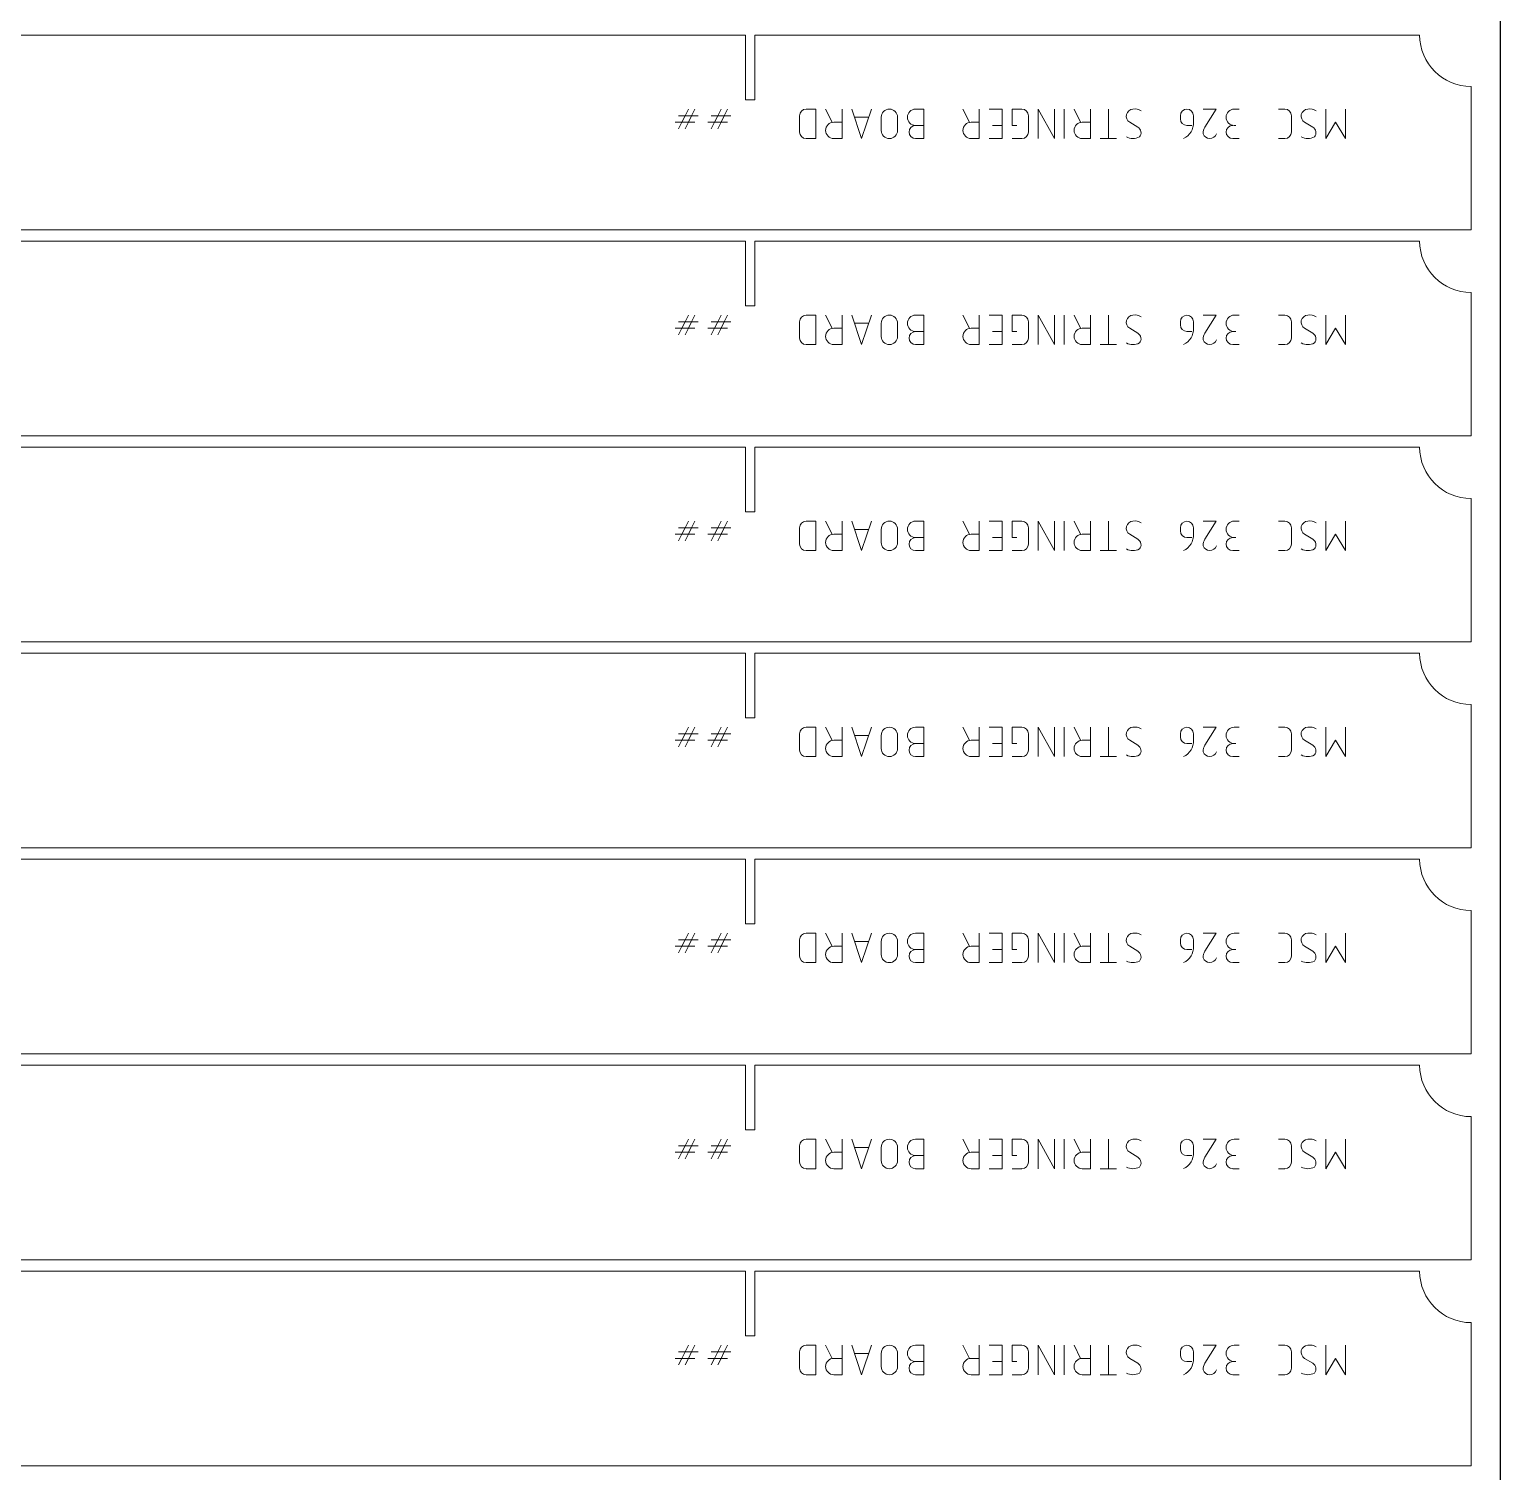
# Model space of a CAD drawing. Header units: inches. Extents: x 142 to 14402, y 211 to 2711.
# Drawn here: x 13902 to 14402, y 721 to 1211 of the extents above; entities that cross this region are included whole.
import ezdxf

# ---------------------------------------------------------------- set-up
doc = ezdxf.new("R2010")
doc.units = ezdxf.units.IN
doc.header["$MEASUREMENT"] = 0
doc.layers.add('IV_MARK_SURFACE', color=2, linetype='Continuous', lineweight=5)
doc.layers.add('IV_OUTER_PROFILE', color=7, linetype='Continuous', lineweight=5)

msp = doc.modelspace()

# ---------------------------------------------------------------- linework, layer by layer
msp.add_lwpolyline([(13401.69, 211.42), (14401.69, 211.42), (14401.69, 2211.42), (13401.69, 2211.42)], close=True)
at = {"layer": 'IV_MARK_SURFACE'}
for p, q in [((14122.3, 1181.42), (14124.52, 1181.42)), ((14123.41, 1179.2), (14124.52, 1181.42)), ((14124.52, 1181.42), (14125.64, 1183.64)), ((14124.52, 1181.42), (14126.75, 1181.42)), ((14126.75, 1181.42), (14125.64, 1179.2)), ((14127.86, 1183.64), (14126.75, 1181.42)), ((14126.75, 1181.42), (14128.97, 1181.42)), ((14133.41, 1181.42), (14135.64, 1181.42)), ((14134.52, 1179.2), (14135.64, 1181.42)), ((14135.64, 1181.42), (14136.75, 1183.64)), ((14135.64, 1181.42), (14137.86, 1181.42)), ((14137.86, 1181.42), (14136.75, 1179.2)), ((14138.97, 1183.64), (14137.86, 1181.42)), ((14137.86, 1181.42), (14140.08, 1181.42)), ((14163.41, 1181.42), (14163.41, 1175.87)), ((14168.97, 1183.64), (14165.64, 1183.64)), ((14168.97, 1173.64), (14168.97, 1183.64)), ((14174.52, 1179.2), (14172.3, 1183.64)), ((14177.86, 1183.64), (14177.86, 1179.2)), ((14181.19, 1183.64), (14184.52, 1173.64)), ((14186.75, 1180.87), (14182.3, 1180.87)), ((14184.52, 1173.64), (14187.86, 1183.64)), ((14191.19, 1180.87), (14191.19, 1176.42)), ((14196.75, 1176.42), (14196.75, 1180.87)), ((14202.86, 1183.64), (14205.64, 1183.64)), ((14205.64, 1183.64), (14205.64, 1178.09)), ((14221.19, 1179.2), (14218.97, 1183.64)), ((14224.52, 1183.64), (14224.52, 1179.2)), ((14227.86, 1183.64), (14232.3, 1183.64)), ((14232.3, 1183.64), (14232.3, 1178.09)), ((14238.97, 1183.64), (14235.64, 1183.64)), ((14235.64, 1183.64), (14235.64, 1178.09)), ((14241.19, 1175.87), (14241.19, 1181.42)), ((14250.08, 1173.64), (14244.52, 1183.64)), ((14244.52, 1183.64), (14244.52, 1173.64)), ((14250.08, 1183.64), (14250.08, 1173.64)), ((14253.41, 1183.64), (14253.41, 1173.64)), ((14258.97, 1179.2), (14256.75, 1183.64)), ((14262.3, 1183.64), (14262.3, 1179.2)), ((14268.41, 1183.64), (14268.41, 1173.64)), ((14292.86, 1181.42), (14292.86, 1180.31)), ((14297.3, 1179.2), (14297.3, 1181.42)), ((14300.64, 1183.64), (14305.08, 1183.64)), ((14305.08, 1183.64), (14301.19, 1177.53)), ((14312.86, 1183.64), (14311.19, 1183.64)), ((14326.19, 1183.64), (14328.41, 1183.64)), ((14330.64, 1181.42), (14330.64, 1175.87)), ((14342.3, 1173.64), (14342.3, 1183.64)), ((14348.97, 1183.64), (14348.97, 1173.64)), ((14123.41, 1179.2), (14121.19, 1179.2)), ((14122.3, 1176.98), (14123.41, 1179.2)), ((14125.64, 1179.2), (14123.41, 1179.2)), ((14125.64, 1179.2), (14124.52, 1176.98)), ((14127.86, 1179.2), (14125.64, 1179.2)), ((14134.52, 1179.2), (14132.3, 1179.2)), ((14133.41, 1176.98), (14134.52, 1179.2)), ((14136.75, 1179.2), (14134.52, 1179.2)), ((14136.75, 1179.2), (14135.64, 1176.98)), ((14138.97, 1179.2), (14136.75, 1179.2)), ((14175.08, 1179.2), (14177.86, 1179.2)), ((14177.86, 1179.2), (14177.86, 1173.64)), ((14202.86, 1178.09), (14205.64, 1178.09)), ((14205.64, 1178.09), (14205.64, 1173.64)), ((14221.75, 1179.2), (14224.52, 1179.2)), ((14224.52, 1179.2), (14224.52, 1173.64)), ((14232.3, 1178.09), (14228.97, 1178.09)), ((14232.3, 1178.09), (14232.3, 1173.64)), ((14235.64, 1178.09), (14237.3, 1178.09)), ((14259.52, 1179.2), (14262.3, 1179.2)), ((14262.3, 1179.2), (14262.3, 1173.64)), ((14275.64, 1179.2), (14278.41, 1177.53)), ((14295.08, 1178.09), (14296.75, 1178.09)), ((14311.19, 1178.09), (14311.75, 1178.09)), ((14335.08, 1179.2), (14337.86, 1177.53)), ((14345.64, 1179.2), (14342.3, 1173.64)), ((14348.97, 1173.64), (14345.64, 1179.2)), ((14165.64, 1173.64), (14168.97, 1173.64)), ((14177.86, 1173.64), (14175.08, 1173.64)), ((14205.64, 1173.64), (14202.86, 1173.64)), ((14224.52, 1173.64), (14221.75, 1173.64)), ((14232.3, 1173.64), (14227.86, 1173.64)), ((14235.64, 1173.64), (14238.97, 1173.64)), ((14262.3, 1173.64), (14259.52, 1173.64)), ((14268.41, 1173.64), (14265.64, 1173.64)), ((14271.19, 1173.64), (14268.41, 1173.64)), ((14310.64, 1173.64), (14312.86, 1173.64)), ((14328.41, 1173.64), (14326.19, 1173.64)), ((14122.3, 1111.42), (14124.52, 1111.42)), ((14123.41, 1109.2), (14124.52, 1111.42)), ((14124.52, 1111.42), (14125.64, 1113.64)), ((14124.52, 1111.42), (14126.75, 1111.42)), ((14126.75, 1111.42), (14125.64, 1109.2)), ((14127.86, 1113.64), (14126.75, 1111.42)), ((14126.75, 1111.42), (14128.97, 1111.42)), ((14133.41, 1111.42), (14135.64, 1111.42)), ((14134.52, 1109.2), (14135.64, 1111.42)), ((14135.64, 1111.42), (14136.75, 1113.64)), ((14135.64, 1111.42), (14137.86, 1111.42)), ((14137.86, 1111.42), (14136.75, 1109.2)), ((14138.97, 1113.64), (14137.86, 1111.42)), ((14137.86, 1111.42), (14140.08, 1111.42)), ((14163.41, 1111.42), (14163.41, 1105.87)), ((14168.97, 1113.64), (14165.64, 1113.64)), ((14168.97, 1103.64), (14168.97, 1113.64)), ((14174.52, 1109.2), (14172.3, 1113.64)), ((14177.86, 1113.64), (14177.86, 1109.2)), ((14181.19, 1113.64), (14184.52, 1103.64)), ((14186.75, 1110.87), (14182.3, 1110.87)), ((14184.52, 1103.64), (14187.86, 1113.64)), ((14191.19, 1110.87), (14191.19, 1106.42)), ((14196.75, 1106.42), (14196.75, 1110.87)), ((14202.86, 1113.64), (14205.64, 1113.64)), ((14205.64, 1113.64), (14205.64, 1108.09)), ((14221.19, 1109.2), (14218.97, 1113.64)), ((14224.52, 1113.64), (14224.52, 1109.2)), ((14227.86, 1113.64), (14232.3, 1113.64)), ((14232.3, 1113.64), (14232.3, 1108.09)), ((14238.97, 1113.64), (14235.64, 1113.64)), ((14235.64, 1113.64), (14235.64, 1108.09)), ((14241.19, 1105.87), (14241.19, 1111.42)), ((14250.08, 1103.64), (14244.52, 1113.64)), ((14244.52, 1113.64), (14244.52, 1103.64)), ((14250.08, 1113.64), (14250.08, 1103.64)), ((14253.41, 1113.64), (14253.41, 1103.64)), ((14258.97, 1109.2), (14256.75, 1113.64)), ((14262.3, 1113.64), (14262.3, 1109.2)), ((14268.41, 1113.64), (14268.41, 1103.64)), ((14292.86, 1111.42), (14292.86, 1110.31)), ((14297.3, 1109.2), (14297.3, 1111.42)), ((14300.64, 1113.64), (14305.08, 1113.64)), ((14305.08, 1113.64), (14301.19, 1107.53)), ((14312.86, 1113.64), (14311.19, 1113.64)), ((14326.19, 1113.64), (14328.41, 1113.64)), ((14330.64, 1111.42), (14330.64, 1105.87)), ((14342.3, 1103.64), (14342.3, 1113.64)), ((14348.97, 1113.64), (14348.97, 1103.64)), ((14123.41, 1109.2), (14121.19, 1109.2)), ((14122.3, 1106.98), (14123.41, 1109.2)), ((14125.64, 1109.2), (14123.41, 1109.2)), ((14125.64, 1109.2), (14124.52, 1106.98)), ((14127.86, 1109.2), (14125.64, 1109.2)), ((14134.52, 1109.2), (14132.3, 1109.2)), ((14133.41, 1106.98), (14134.52, 1109.2)), ((14136.75, 1109.2), (14134.52, 1109.2)), ((14136.75, 1109.2), (14135.64, 1106.98)), ((14138.97, 1109.2), (14136.75, 1109.2)), ((14175.08, 1109.2), (14177.86, 1109.2)), ((14177.86, 1109.2), (14177.86, 1103.64)), ((14202.86, 1108.09), (14205.64, 1108.09)), ((14205.64, 1108.09), (14205.64, 1103.64)), ((14221.75, 1109.2), (14224.52, 1109.2)), ((14224.52, 1109.2), (14224.52, 1103.64)), ((14232.3, 1108.09), (14228.97, 1108.09)), ((14232.3, 1108.09), (14232.3, 1103.64)), ((14235.64, 1108.09), (14237.3, 1108.09)), ((14259.52, 1109.2), (14262.3, 1109.2)), ((14262.3, 1109.2), (14262.3, 1103.64)), ((14275.64, 1109.2), (14278.41, 1107.53)), ((14295.08, 1108.09), (14296.75, 1108.09)), ((14311.19, 1108.09), (14311.75, 1108.09)), ((14335.08, 1109.2), (14337.86, 1107.53)), ((14345.64, 1109.2), (14342.3, 1103.64)), ((14348.97, 1103.64), (14345.64, 1109.2)), ((14165.64, 1103.64), (14168.97, 1103.64)), ((14177.86, 1103.64), (14175.08, 1103.64)), ((14205.64, 1103.64), (14202.86, 1103.64)), ((14224.52, 1103.64), (14221.75, 1103.64)), ((14232.3, 1103.64), (14227.86, 1103.64)), ((14235.64, 1103.64), (14238.97, 1103.64)), ((14262.3, 1103.64), (14259.52, 1103.64)), ((14268.41, 1103.64), (14265.64, 1103.64)), ((14271.19, 1103.64), (14268.41, 1103.64)), ((14310.64, 1103.64), (14312.86, 1103.64)), ((14328.41, 1103.64), (14326.19, 1103.64)), ((14122.3, 1041.42), (14124.52, 1041.42)), ((14123.41, 1039.2), (14124.52, 1041.42)), ((14124.52, 1041.42), (14125.64, 1043.64)), ((14124.52, 1041.42), (14126.75, 1041.42)), ((14126.75, 1041.42), (14125.64, 1039.2)), ((14127.86, 1043.64), (14126.75, 1041.42)), ((14126.75, 1041.42), (14128.97, 1041.42)), ((14133.41, 1041.42), (14135.64, 1041.42)), ((14134.52, 1039.2), (14135.64, 1041.42)), ((14135.64, 1041.42), (14136.75, 1043.64)), ((14135.64, 1041.42), (14137.86, 1041.42)), ((14137.86, 1041.42), (14136.75, 1039.2)), ((14138.97, 1043.64), (14137.86, 1041.42)), ((14137.86, 1041.42), (14140.08, 1041.42)), ((14163.41, 1041.42), (14163.41, 1035.87)), ((14168.97, 1043.64), (14165.64, 1043.64)), ((14168.97, 1033.64), (14168.97, 1043.64)), ((14174.52, 1039.2), (14172.3, 1043.64)), ((14177.86, 1043.64), (14177.86, 1039.2)), ((14181.19, 1043.64), (14184.52, 1033.64)), ((14186.75, 1040.87), (14182.3, 1040.87)), ((14184.52, 1033.64), (14187.86, 1043.64)), ((14191.19, 1040.87), (14191.19, 1036.42)), ((14196.75, 1036.42), (14196.75, 1040.87)), ((14202.86, 1043.64), (14205.64, 1043.64)), ((14205.64, 1043.64), (14205.64, 1038.09)), ((14221.19, 1039.2), (14218.97, 1043.64)), ((14224.52, 1043.64), (14224.52, 1039.2)), ((14227.86, 1043.64), (14232.3, 1043.64)), ((14232.3, 1043.64), (14232.3, 1038.09)), ((14238.97, 1043.64), (14235.64, 1043.64)), ((14235.64, 1043.64), (14235.64, 1038.09)), ((14241.19, 1035.87), (14241.19, 1041.42)), ((14250.08, 1033.64), (14244.52, 1043.64)), ((14244.52, 1043.64), (14244.52, 1033.64)), ((14250.08, 1043.64), (14250.08, 1033.64)), ((14253.41, 1043.64), (14253.41, 1033.64)), ((14258.97, 1039.2), (14256.75, 1043.64)), ((14262.3, 1043.64), (14262.3, 1039.2)), ((14268.41, 1043.64), (14268.41, 1033.64)), ((14292.86, 1041.42), (14292.86, 1040.31)), ((14297.3, 1039.2), (14297.3, 1041.42)), ((14300.64, 1043.64), (14305.08, 1043.64)), ((14305.08, 1043.64), (14301.19, 1037.53)), ((14312.86, 1043.64), (14311.19, 1043.64)), ((14326.19, 1043.64), (14328.41, 1043.64)), ((14330.64, 1041.42), (14330.64, 1035.87)), ((14342.3, 1033.64), (14342.3, 1043.64)), ((14348.97, 1043.64), (14348.97, 1033.64)), ((14123.41, 1039.2), (14121.19, 1039.2)), ((14122.3, 1036.98), (14123.41, 1039.2)), ((14125.64, 1039.2), (14123.41, 1039.2)), ((14125.64, 1039.2), (14124.52, 1036.98)), ((14127.86, 1039.2), (14125.64, 1039.2)), ((14134.52, 1039.2), (14132.3, 1039.2)), ((14133.41, 1036.98), (14134.52, 1039.2)), ((14136.75, 1039.2), (14134.52, 1039.2)), ((14136.75, 1039.2), (14135.64, 1036.98)), ((14138.97, 1039.2), (14136.75, 1039.2)), ((14175.08, 1039.2), (14177.86, 1039.2)), ((14177.86, 1039.2), (14177.86, 1033.64)), ((14202.86, 1038.09), (14205.64, 1038.09)), ((14205.64, 1038.09), (14205.64, 1033.64)), ((14221.75, 1039.2), (14224.52, 1039.2)), ((14224.52, 1039.2), (14224.52, 1033.64)), ((14232.3, 1038.09), (14228.97, 1038.09)), ((14232.3, 1038.09), (14232.3, 1033.64)), ((14235.64, 1038.09), (14237.3, 1038.09)), ((14259.52, 1039.2), (14262.3, 1039.2)), ((14262.3, 1039.2), (14262.3, 1033.64)), ((14275.64, 1039.2), (14278.41, 1037.53)), ((14295.08, 1038.09), (14296.75, 1038.09)), ((14311.19, 1038.09), (14311.75, 1038.09)), ((14335.08, 1039.2), (14337.86, 1037.53)), ((14345.64, 1039.2), (14342.3, 1033.64)), ((14348.97, 1033.64), (14345.64, 1039.2)), ((14165.64, 1033.64), (14168.97, 1033.64)), ((14177.86, 1033.64), (14175.08, 1033.64)), ((14205.64, 1033.64), (14202.86, 1033.64)), ((14224.52, 1033.64), (14221.75, 1033.64)), ((14232.3, 1033.64), (14227.86, 1033.64)), ((14235.64, 1033.64), (14238.97, 1033.64)), ((14262.3, 1033.64), (14259.52, 1033.64)), ((14268.41, 1033.64), (14265.64, 1033.64)), ((14271.19, 1033.64), (14268.41, 1033.64)), ((14310.64, 1033.64), (14312.86, 1033.64)), ((14328.41, 1033.64), (14326.19, 1033.64)), ((14122.3, 971.42), (14124.52, 971.42)), ((14123.41, 969.2), (14124.52, 971.42)), ((14124.52, 971.42), (14125.64, 973.64)), ((14124.52, 971.42), (14126.75, 971.42)), ((14126.75, 971.42), (14125.64, 969.2)), ((14127.86, 973.64), (14126.75, 971.42)), ((14126.75, 971.42), (14128.97, 971.42)), ((14133.41, 971.42), (14135.64, 971.42)), ((14134.52, 969.2), (14135.64, 971.42)), ((14135.64, 971.42), (14136.75, 973.64)), ((14135.64, 971.42), (14137.86, 971.42)), ((14137.86, 971.42), (14136.75, 969.2)), ((14138.97, 973.64), (14137.86, 971.42)), ((14137.86, 971.42), (14140.08, 971.42)), ((14163.41, 971.42), (14163.41, 965.87)), ((14168.97, 973.64), (14165.64, 973.64)), ((14168.97, 963.64), (14168.97, 973.64)), ((14174.52, 969.2), (14172.3, 973.64)), ((14177.86, 973.64), (14177.86, 969.2)), ((14181.19, 973.64), (14184.52, 963.64)), ((14186.75, 970.87), (14182.3, 970.87)), ((14184.52, 963.64), (14187.86, 973.64)), ((14191.19, 970.87), (14191.19, 966.42)), ((14196.75, 966.42), (14196.75, 970.87)), ((14202.86, 973.64), (14205.64, 973.64)), ((14205.64, 973.64), (14205.64, 968.09)), ((14221.19, 969.2), (14218.97, 973.64)), ((14224.52, 973.64), (14224.52, 969.2)), ((14227.86, 973.64), (14232.3, 973.64)), ((14232.3, 973.64), (14232.3, 968.09)), ((14238.97, 973.64), (14235.64, 973.64)), ((14235.64, 973.64), (14235.64, 968.09)), ((14241.19, 965.87), (14241.19, 971.42)), ((14250.08, 963.64), (14244.52, 973.64)), ((14244.52, 973.64), (14244.52, 963.64)), ((14250.08, 973.64), (14250.08, 963.64)), ((14253.41, 973.64), (14253.41, 963.64)), ((14258.97, 969.2), (14256.75, 973.64)), ((14262.3, 973.64), (14262.3, 969.2)), ((14268.41, 973.64), (14268.41, 963.64)), ((14292.86, 971.42), (14292.86, 970.31)), ((14297.3, 969.2), (14297.3, 971.42)), ((14300.64, 973.64), (14305.08, 973.64)), ((14305.08, 973.64), (14301.19, 967.53)), ((14312.86, 973.64), (14311.19, 973.64)), ((14326.19, 973.64), (14328.41, 973.64)), ((14330.64, 971.42), (14330.64, 965.87)), ((14342.3, 963.64), (14342.3, 973.64)), ((14348.97, 973.64), (14348.97, 963.64)), ((14123.41, 969.2), (14121.19, 969.2)), ((14122.3, 966.98), (14123.41, 969.2)), ((14125.64, 969.2), (14123.41, 969.2)), ((14125.64, 969.2), (14124.52, 966.98)), ((14127.86, 969.2), (14125.64, 969.2)), ((14134.52, 969.2), (14132.3, 969.2)), ((14133.41, 966.98), (14134.52, 969.2)), ((14136.75, 969.2), (14134.52, 969.2)), ((14136.75, 969.2), (14135.64, 966.98)), ((14138.97, 969.2), (14136.75, 969.2)), ((14175.08, 969.2), (14177.86, 969.2)), ((14177.86, 969.2), (14177.86, 963.64)), ((14202.86, 968.09), (14205.64, 968.09)), ((14205.64, 968.09), (14205.64, 963.64)), ((14221.75, 969.2), (14224.52, 969.2)), ((14224.52, 969.2), (14224.52, 963.64)), ((14232.3, 968.09), (14228.97, 968.09)), ((14232.3, 968.09), (14232.3, 963.64)), ((14235.64, 968.09), (14237.3, 968.09)), ((14259.52, 969.2), (14262.3, 969.2)), ((14262.3, 969.2), (14262.3, 963.64)), ((14275.64, 969.2), (14278.41, 967.53)), ((14295.08, 968.09), (14296.75, 968.09)), ((14311.19, 968.09), (14311.75, 968.09)), ((14335.08, 969.2), (14337.86, 967.53)), ((14345.64, 969.2), (14342.3, 963.64)), ((14348.97, 963.64), (14345.64, 969.2)), ((14165.64, 963.64), (14168.97, 963.64)), ((14177.86, 963.64), (14175.08, 963.64)), ((14205.64, 963.64), (14202.86, 963.64)), ((14224.52, 963.64), (14221.75, 963.64)), ((14232.3, 963.64), (14227.86, 963.64)), ((14235.64, 963.64), (14238.97, 963.64)), ((14262.3, 963.64), (14259.52, 963.64)), ((14268.41, 963.64), (14265.64, 963.64)), ((14271.19, 963.64), (14268.41, 963.64)), ((14310.64, 963.64), (14312.86, 963.64)), ((14328.41, 963.64), (14326.19, 963.64)), ((14122.3, 901.42), (14124.52, 901.42)), ((14123.41, 899.2), (14124.52, 901.42)), ((14124.52, 901.42), (14125.64, 903.64)), ((14124.52, 901.42), (14126.75, 901.42)), ((14126.75, 901.42), (14125.64, 899.2)), ((14127.86, 903.64), (14126.75, 901.42)), ((14126.75, 901.42), (14128.97, 901.42)), ((14133.41, 901.42), (14135.64, 901.42)), ((14134.52, 899.2), (14135.64, 901.42)), ((14135.64, 901.42), (14136.75, 903.64)), ((14135.64, 901.42), (14137.86, 901.42)), ((14137.86, 901.42), (14136.75, 899.2)), ((14138.97, 903.64), (14137.86, 901.42)), ((14137.86, 901.42), (14140.08, 901.42)), ((14163.41, 901.42), (14163.41, 895.87)), ((14168.97, 903.64), (14165.64, 903.64)), ((14168.97, 893.64), (14168.97, 903.64)), ((14174.52, 899.2), (14172.3, 903.64)), ((14177.86, 903.64), (14177.86, 899.2)), ((14181.19, 903.64), (14184.52, 893.64)), ((14186.75, 900.87), (14182.3, 900.87)), ((14184.52, 893.64), (14187.86, 903.64)), ((14191.19, 900.87), (14191.19, 896.42)), ((14196.75, 896.42), (14196.75, 900.87)), ((14202.86, 903.64), (14205.64, 903.64)), ((14205.64, 903.64), (14205.64, 898.09)), ((14221.19, 899.2), (14218.97, 903.64)), ((14224.52, 903.64), (14224.52, 899.2)), ((14227.86, 903.64), (14232.3, 903.64)), ((14232.3, 903.64), (14232.3, 898.09)), ((14238.97, 903.64), (14235.64, 903.64)), ((14235.64, 903.64), (14235.64, 898.09)), ((14241.19, 895.87), (14241.19, 901.42)), ((14250.08, 893.64), (14244.52, 903.64)), ((14244.52, 903.64), (14244.52, 893.64)), ((14250.08, 903.64), (14250.08, 893.64)), ((14253.41, 903.64), (14253.41, 893.64)), ((14258.97, 899.2), (14256.75, 903.64)), ((14262.3, 903.64), (14262.3, 899.2)), ((14268.41, 903.64), (14268.41, 893.64)), ((14292.86, 901.42), (14292.86, 900.31)), ((14297.3, 899.2), (14297.3, 901.42)), ((14300.64, 903.64), (14305.08, 903.64)), ((14305.08, 903.64), (14301.19, 897.53)), ((14312.86, 903.64), (14311.19, 903.64)), ((14326.19, 903.64), (14328.41, 903.64)), ((14330.64, 901.42), (14330.64, 895.87)), ((14342.3, 893.64), (14342.3, 903.64)), ((14348.97, 903.64), (14348.97, 893.64)), ((14123.41, 899.2), (14121.19, 899.2)), ((14122.3, 896.98), (14123.41, 899.2)), ((14125.64, 899.2), (14123.41, 899.2)), ((14125.64, 899.2), (14124.52, 896.98)), ((14127.86, 899.2), (14125.64, 899.2)), ((14134.52, 899.2), (14132.3, 899.2)), ((14133.41, 896.98), (14134.52, 899.2)), ((14136.75, 899.2), (14134.52, 899.2)), ((14136.75, 899.2), (14135.64, 896.98)), ((14138.97, 899.2), (14136.75, 899.2)), ((14175.08, 899.2), (14177.86, 899.2)), ((14177.86, 899.2), (14177.86, 893.64)), ((14202.86, 898.09), (14205.64, 898.09)), ((14205.64, 898.09), (14205.64, 893.64)), ((14221.75, 899.2), (14224.52, 899.2)), ((14224.52, 899.2), (14224.52, 893.64)), ((14232.3, 898.09), (14228.97, 898.09)), ((14232.3, 898.09), (14232.3, 893.64)), ((14235.64, 898.09), (14237.3, 898.09)), ((14259.52, 899.2), (14262.3, 899.2)), ((14262.3, 899.2), (14262.3, 893.64)), ((14275.64, 899.2), (14278.41, 897.53)), ((14295.08, 898.09), (14296.75, 898.09)), ((14311.19, 898.09), (14311.75, 898.09)), ((14335.08, 899.2), (14337.86, 897.53)), ((14345.64, 899.2), (14342.3, 893.64)), ((14348.97, 893.64), (14345.64, 899.2)), ((14165.64, 893.64), (14168.97, 893.64)), ((14177.86, 893.64), (14175.08, 893.64)), ((14205.64, 893.64), (14202.86, 893.64)), ((14224.52, 893.64), (14221.75, 893.64)), ((14232.3, 893.64), (14227.86, 893.64)), ((14235.64, 893.64), (14238.97, 893.64)), ((14262.3, 893.64), (14259.52, 893.64)), ((14268.41, 893.64), (14265.64, 893.64)), ((14271.19, 893.64), (14268.41, 893.64)), ((14310.64, 893.64), (14312.86, 893.64)), ((14328.41, 893.64), (14326.19, 893.64)), ((14122.3, 831.42), (14124.52, 831.42)), ((14123.41, 829.2), (14124.52, 831.42)), ((14124.52, 831.42), (14125.64, 833.64)), ((14124.52, 831.42), (14126.75, 831.42)), ((14126.75, 831.42), (14125.64, 829.2)), ((14127.86, 833.64), (14126.75, 831.42)), ((14126.75, 831.42), (14128.97, 831.42)), ((14133.41, 831.42), (14135.64, 831.42)), ((14134.52, 829.2), (14135.64, 831.42)), ((14135.64, 831.42), (14136.75, 833.64)), ((14135.64, 831.42), (14137.86, 831.42)), ((14137.86, 831.42), (14136.75, 829.2)), ((14138.97, 833.64), (14137.86, 831.42)), ((14137.86, 831.42), (14140.08, 831.42)), ((14163.41, 831.42), (14163.41, 825.87)), ((14168.97, 833.64), (14165.64, 833.64)), ((14168.97, 823.64), (14168.97, 833.64)), ((14174.52, 829.2), (14172.3, 833.64)), ((14177.86, 833.64), (14177.86, 829.2)), ((14181.19, 833.64), (14184.52, 823.64)), ((14186.75, 830.87), (14182.3, 830.87)), ((14184.52, 823.64), (14187.86, 833.64)), ((14191.19, 830.87), (14191.19, 826.42)), ((14196.75, 826.42), (14196.75, 830.87)), ((14202.86, 833.64), (14205.64, 833.64)), ((14205.64, 833.64), (14205.64, 828.09)), ((14221.19, 829.2), (14218.97, 833.64)), ((14224.52, 833.64), (14224.52, 829.2)), ((14227.86, 833.64), (14232.3, 833.64)), ((14232.3, 833.64), (14232.3, 828.09)), ((14238.97, 833.64), (14235.64, 833.64)), ((14235.64, 833.64), (14235.64, 828.09)), ((14241.19, 825.87), (14241.19, 831.42)), ((14250.08, 823.64), (14244.52, 833.64)), ((14244.52, 833.64), (14244.52, 823.64)), ((14250.08, 833.64), (14250.08, 823.64)), ((14253.41, 833.64), (14253.41, 823.64)), ((14258.97, 829.2), (14256.75, 833.64)), ((14262.3, 833.64), (14262.3, 829.2)), ((14268.41, 833.64), (14268.41, 823.64)), ((14292.86, 831.42), (14292.86, 830.31)), ((14297.3, 829.2), (14297.3, 831.42)), ((14300.64, 833.64), (14305.08, 833.64)), ((14305.08, 833.64), (14301.19, 827.53)), ((14312.86, 833.64), (14311.19, 833.64)), ((14326.19, 833.64), (14328.41, 833.64)), ((14330.64, 831.42), (14330.64, 825.87)), ((14342.3, 823.64), (14342.3, 833.64)), ((14348.97, 833.64), (14348.97, 823.64)), ((14123.41, 829.2), (14121.19, 829.2)), ((14122.3, 826.98), (14123.41, 829.2)), ((14125.64, 829.2), (14123.41, 829.2)), ((14125.64, 829.2), (14124.52, 826.98)), ((14127.86, 829.2), (14125.64, 829.2)), ((14134.52, 829.2), (14132.3, 829.2)), ((14133.41, 826.98), (14134.52, 829.2)), ((14136.75, 829.2), (14134.52, 829.2)), ((14136.75, 829.2), (14135.64, 826.98)), ((14138.97, 829.2), (14136.75, 829.2)), ((14175.08, 829.2), (14177.86, 829.2)), ((14177.86, 829.2), (14177.86, 823.64)), ((14202.86, 828.09), (14205.64, 828.09)), ((14205.64, 828.09), (14205.64, 823.64)), ((14221.75, 829.2), (14224.52, 829.2)), ((14224.52, 829.2), (14224.52, 823.64)), ((14232.3, 828.09), (14228.97, 828.09)), ((14232.3, 828.09), (14232.3, 823.64)), ((14235.64, 828.09), (14237.3, 828.09)), ((14259.52, 829.2), (14262.3, 829.2)), ((14262.3, 829.2), (14262.3, 823.64)), ((14275.64, 829.2), (14278.41, 827.53)), ((14295.08, 828.09), (14296.75, 828.09)), ((14311.19, 828.09), (14311.75, 828.09)), ((14335.08, 829.2), (14337.86, 827.53)), ((14345.64, 829.2), (14342.3, 823.64)), ((14348.97, 823.64), (14345.64, 829.2)), ((14165.64, 823.64), (14168.97, 823.64)), ((14177.86, 823.64), (14175.08, 823.64)), ((14205.64, 823.64), (14202.86, 823.64)), ((14224.52, 823.64), (14221.75, 823.64)), ((14232.3, 823.64), (14227.86, 823.64)), ((14235.64, 823.64), (14238.97, 823.64)), ((14262.3, 823.64), (14259.52, 823.64)), ((14268.41, 823.64), (14265.64, 823.64)), ((14271.19, 823.64), (14268.41, 823.64)), ((14310.64, 823.64), (14312.86, 823.64)), ((14328.41, 823.64), (14326.19, 823.64)), ((14122.3, 761.42), (14124.52, 761.42)), ((14123.41, 759.2), (14124.52, 761.42)), ((14124.52, 761.42), (14125.64, 763.64)), ((14124.52, 761.42), (14126.75, 761.42)), ((14126.75, 761.42), (14125.64, 759.2)), ((14127.86, 763.64), (14126.75, 761.42)), ((14126.75, 761.42), (14128.97, 761.42)), ((14133.41, 761.42), (14135.64, 761.42)), ((14134.52, 759.2), (14135.64, 761.42)), ((14135.64, 761.42), (14136.75, 763.64)), ((14135.64, 761.42), (14137.86, 761.42)), ((14137.86, 761.42), (14136.75, 759.2)), ((14138.97, 763.64), (14137.86, 761.42)), ((14137.86, 761.42), (14140.08, 761.42)), ((14163.41, 761.42), (14163.41, 755.87)), ((14168.97, 763.64), (14165.64, 763.64)), ((14168.97, 753.64), (14168.97, 763.64)), ((14174.52, 759.2), (14172.3, 763.64)), ((14177.86, 763.64), (14177.86, 759.2)), ((14181.19, 763.64), (14184.52, 753.64)), ((14186.75, 760.87), (14182.3, 760.87)), ((14184.52, 753.64), (14187.86, 763.64)), ((14191.19, 760.87), (14191.19, 756.42)), ((14196.75, 756.42), (14196.75, 760.87)), ((14202.86, 763.64), (14205.64, 763.64)), ((14205.64, 763.64), (14205.64, 758.09)), ((14221.19, 759.2), (14218.97, 763.64)), ((14224.52, 763.64), (14224.52, 759.2)), ((14227.86, 763.64), (14232.3, 763.64)), ((14232.3, 763.64), (14232.3, 758.09)), ((14238.97, 763.64), (14235.64, 763.64)), ((14235.64, 763.64), (14235.64, 758.09)), ((14241.19, 755.87), (14241.19, 761.42)), ((14250.08, 753.64), (14244.52, 763.64)), ((14244.52, 763.64), (14244.52, 753.64)), ((14250.08, 763.64), (14250.08, 753.64)), ((14253.41, 763.64), (14253.41, 753.64)), ((14258.97, 759.2), (14256.75, 763.64)), ((14262.3, 763.64), (14262.3, 759.2)), ((14268.41, 763.64), (14268.41, 753.64)), ((14292.86, 761.42), (14292.86, 760.31)), ((14297.3, 759.2), (14297.3, 761.42)), ((14300.64, 763.64), (14305.08, 763.64)), ((14305.08, 763.64), (14301.19, 757.53)), ((14312.86, 763.64), (14311.19, 763.64)), ((14326.19, 763.64), (14328.41, 763.64)), ((14330.64, 761.42), (14330.64, 755.87)), ((14342.3, 753.64), (14342.3, 763.64)), ((14348.97, 763.64), (14348.97, 753.64)), ((14123.41, 759.2), (14121.19, 759.2)), ((14122.3, 756.98), (14123.41, 759.2)), ((14125.64, 759.2), (14123.41, 759.2)), ((14125.64, 759.2), (14124.52, 756.98)), ((14127.86, 759.2), (14125.64, 759.2)), ((14134.52, 759.2), (14132.3, 759.2)), ((14133.41, 756.98), (14134.52, 759.2)), ((14136.75, 759.2), (14134.52, 759.2)), ((14136.75, 759.2), (14135.64, 756.98)), ((14138.97, 759.2), (14136.75, 759.2)), ((14175.08, 759.2), (14177.86, 759.2)), ((14177.86, 759.2), (14177.86, 753.64)), ((14202.86, 758.09), (14205.64, 758.09)), ((14205.64, 758.09), (14205.64, 753.64)), ((14221.75, 759.2), (14224.52, 759.2)), ((14224.52, 759.2), (14224.52, 753.64)), ((14232.3, 758.09), (14228.97, 758.09)), ((14232.3, 758.09), (14232.3, 753.64)), ((14235.64, 758.09), (14237.3, 758.09)), ((14259.52, 759.2), (14262.3, 759.2)), ((14262.3, 759.2), (14262.3, 753.64)), ((14275.64, 759.2), (14278.41, 757.53)), ((14295.08, 758.09), (14296.75, 758.09)), ((14311.19, 758.09), (14311.75, 758.09)), ((14335.08, 759.2), (14337.86, 757.53)), ((14345.64, 759.2), (14342.3, 753.64)), ((14348.97, 753.64), (14345.64, 759.2)), ((14165.64, 753.64), (14168.97, 753.64)), ((14177.86, 753.64), (14175.08, 753.64)), ((14205.64, 753.64), (14202.86, 753.64)), ((14224.52, 753.64), (14221.75, 753.64)), ((14232.3, 753.64), (14227.86, 753.64)), ((14235.64, 753.64), (14238.97, 753.64)), ((14262.3, 753.64), (14259.52, 753.64)), ((14268.41, 753.64), (14265.64, 753.64)), ((14271.19, 753.64), (14268.41, 753.64)), ((14310.64, 753.64), (14312.86, 753.64)), ((14328.41, 753.64), (14326.19, 753.64))]:
    msp.add_line(p, q, dxfattribs=at)
for centre, radius, start, end in [((14165.64, 1181.42), 2.22, 90, 180), ((14193.97, 1180.87), 2.78, 0, 180), ((14202.86, 1180.87), 2.78, 90, 270), ((14238.97, 1181.42), 2.22, 0, 90), ((14276.85, 1181.26), 2.39, 92.3685, 239.559), ((14277.46, 1179.97), 3.74, 56.4174, 100.9627), ((14295.08, 1181.42), 2.22, 0, 180), ((14295.08, 1180.31), 2.22, 180, 270), ((14311.19, 1180.87), 2.78, 90, 270), ((14328.41, 1181.42), 2.22, 0, 90), ((14336.29, 1181.26), 2.39, 92.3685, 239.559), ((14336.9, 1179.97), 3.74, 56.4174, 100.9627), ((14165.64, 1175.87), 2.22, 180, 270), ((14175.08, 1176.42), 2.78, 90, 270), ((14193.97, 1176.42), 2.78, 180, 0), ((14202.86, 1175.87), 2.22, 90, 270), ((14221.75, 1176.42), 2.78, 90, 270), ((14238.97, 1175.87), 2.22, 270, 0), ((14259.52, 1176.42), 2.78, 90, 270), ((14277.28, 1175.63), 2.21, 319.6263, 59.2984), ((14291.54, 1178.88), 5.77, 294.8942, 3.1783), ((14303.63, 1175.74), 3.02, 143.6911, 188.2364), ((14302.86, 1175.96), 2.32, 196.4047, 343.5953), ((14310.64, 1175.87), 2.22, 90, 270), ((14328.41, 1175.87), 2.22, 270, 0), ((14336.73, 1175.63), 2.21, 319.6263, 59.2984), ((14276.75, 1178.33), 4.69, 241.7153, 298.2847), ((14336.19, 1178.33), 4.69, 241.7153, 298.2847), ((14165.64, 1111.42), 2.22, 90, 180), ((14193.97, 1110.87), 2.78, 0, 180), ((14202.86, 1110.87), 2.78, 90, 270), ((14238.97, 1111.42), 2.22, 0, 90), ((14276.85, 1111.26), 2.39, 92.3685, 239.559), ((14277.46, 1109.97), 3.74, 56.4174, 100.9627), ((14295.08, 1111.42), 2.22, 0, 180), ((14295.08, 1110.31), 2.22, 180, 270), ((14311.19, 1110.87), 2.78, 90, 270), ((14328.41, 1111.42), 2.22, 0, 90), ((14336.29, 1111.26), 2.39, 92.3685, 239.559), ((14336.9, 1109.97), 3.74, 56.4174, 100.9627), ((14165.64, 1105.87), 2.22, 180, 270), ((14175.08, 1106.42), 2.78, 90, 270), ((14193.97, 1106.42), 2.78, 180, 0), ((14202.86, 1105.87), 2.22, 90, 270), ((14221.75, 1106.42), 2.78, 90, 270), ((14238.97, 1105.87), 2.22, 270, 0), ((14259.52, 1106.42), 2.78, 90, 270), ((14277.28, 1105.63), 2.21, 319.6263, 59.2984), ((14291.54, 1108.88), 5.77, 294.8942, 3.1783), ((14303.63, 1105.74), 3.02, 143.6911, 188.2364), ((14302.86, 1105.96), 2.32, 196.4047, 343.5953), ((14310.64, 1105.87), 2.22, 90, 270), ((14328.41, 1105.87), 2.22, 270, 0), ((14336.73, 1105.63), 2.21, 319.6263, 59.2984), ((14276.75, 1108.33), 4.69, 241.7153, 298.2847), ((14336.19, 1108.33), 4.69, 241.7153, 298.2847), ((14165.64, 1041.42), 2.22, 90, 180), ((14193.97, 1040.87), 2.78, 0, 180), ((14202.86, 1040.87), 2.78, 90, 270), ((14238.97, 1041.42), 2.22, 0, 90), ((14276.85, 1041.26), 2.39, 92.3685, 239.559), ((14277.46, 1039.97), 3.74, 56.4174, 100.9627), ((14295.08, 1041.42), 2.22, 0, 180), ((14295.08, 1040.31), 2.22, 180, 270), ((14311.19, 1040.87), 2.78, 90, 270), ((14328.41, 1041.42), 2.22, 0, 90), ((14336.29, 1041.26), 2.39, 92.3685, 239.559), ((14336.9, 1039.97), 3.74, 56.4174, 100.9627), ((14165.64, 1035.87), 2.22, 180, 270), ((14175.08, 1036.42), 2.78, 90, 270), ((14193.97, 1036.42), 2.78, 180, 0), ((14202.86, 1035.87), 2.22, 90, 270), ((14221.75, 1036.42), 2.78, 90, 270), ((14238.97, 1035.87), 2.22, 270, 0), ((14259.52, 1036.42), 2.78, 90, 270), ((14277.28, 1035.63), 2.21, 319.6263, 59.2984), ((14291.54, 1038.88), 5.77, 294.8942, 3.1783), ((14303.63, 1035.74), 3.02, 143.6911, 188.2364), ((14302.86, 1035.96), 2.32, 196.4047, 343.5953), ((14310.64, 1035.87), 2.22, 90, 270), ((14328.41, 1035.87), 2.22, 270, 0), ((14336.73, 1035.63), 2.21, 319.6263, 59.2984), ((14276.75, 1038.33), 4.69, 241.7153, 298.2847), ((14336.19, 1038.33), 4.69, 241.7153, 298.2847), ((14165.64, 971.42), 2.22, 90, 180), ((14193.97, 970.87), 2.78, 0, 180), ((14202.86, 970.87), 2.78, 90, 270), ((14238.97, 971.42), 2.22, 0, 90), ((14276.85, 971.26), 2.39, 92.3685, 239.559), ((14277.46, 969.97), 3.74, 56.4174, 100.9627), ((14295.08, 971.42), 2.22, 0, 180), ((14295.08, 970.31), 2.22, 180, 270), ((14311.19, 970.87), 2.78, 90, 270), ((14328.41, 971.42), 2.22, 0, 90), ((14336.29, 971.26), 2.39, 92.3685, 239.559), ((14336.9, 969.97), 3.74, 56.4174, 100.9627), ((14165.64, 965.87), 2.22, 180, 270), ((14175.08, 966.42), 2.78, 90, 270), ((14193.97, 966.42), 2.78, 180, 0), ((14202.86, 965.87), 2.22, 90, 270), ((14221.75, 966.42), 2.78, 90, 270), ((14238.97, 965.87), 2.22, 270, 0), ((14259.52, 966.42), 2.78, 90, 270), ((14277.28, 965.63), 2.21, 319.6263, 59.2984), ((14291.54, 968.88), 5.77, 294.8942, 3.1783), ((14303.63, 965.74), 3.02, 143.6911, 188.2364), ((14302.86, 965.96), 2.32, 196.4047, 343.5953), ((14310.64, 965.87), 2.22, 90, 270), ((14328.41, 965.87), 2.22, 270, 0), ((14336.73, 965.63), 2.21, 319.6263, 59.2984), ((14276.75, 968.33), 4.69, 241.7153, 298.2847), ((14336.19, 968.33), 4.69, 241.7153, 298.2847), ((14165.64, 901.42), 2.22, 90, 180), ((14193.97, 900.87), 2.78, 0, 180), ((14202.86, 900.87), 2.78, 90, 270), ((14238.97, 901.42), 2.22, 0, 90), ((14276.85, 901.26), 2.39, 92.3685, 239.559), ((14277.46, 899.97), 3.74, 56.4174, 100.9627), ((14295.08, 901.42), 2.22, 0, 180), ((14295.08, 900.31), 2.22, 180, 270), ((14311.19, 900.87), 2.78, 90, 270), ((14328.41, 901.42), 2.22, 0, 90), ((14336.29, 901.26), 2.39, 92.3685, 239.559), ((14336.9, 899.97), 3.74, 56.4174, 100.9627), ((14165.64, 895.87), 2.22, 180, 270), ((14175.08, 896.42), 2.78, 90, 270), ((14193.97, 896.42), 2.78, 180, 0), ((14202.86, 895.87), 2.22, 90, 270), ((14221.75, 896.42), 2.78, 90, 270), ((14238.97, 895.87), 2.22, 270, 0), ((14259.52, 896.42), 2.78, 90, 270), ((14277.28, 895.63), 2.21, 319.6263, 59.2984), ((14291.54, 898.88), 5.77, 294.8942, 3.1783), ((14303.63, 895.74), 3.02, 143.6911, 188.2364), ((14302.86, 895.96), 2.32, 196.4047, 343.5953), ((14310.64, 895.87), 2.22, 90, 270), ((14328.41, 895.87), 2.22, 270, 0), ((14336.73, 895.63), 2.21, 319.6263, 59.2984), ((14276.75, 898.33), 4.69, 241.7153, 298.2847), ((14336.19, 898.33), 4.69, 241.7153, 298.2847), ((14165.64, 831.42), 2.22, 90, 180), ((14193.97, 830.87), 2.78, 0, 180), ((14202.86, 830.87), 2.78, 90, 270), ((14238.97, 831.42), 2.22, 0, 90), ((14276.85, 831.26), 2.39, 92.3685, 239.559), ((14277.46, 829.97), 3.74, 56.4174, 100.9627), ((14295.08, 831.42), 2.22, 0, 180), ((14295.08, 830.31), 2.22, 180, 270), ((14311.19, 830.87), 2.78, 90, 270), ((14328.41, 831.42), 2.22, 0, 90), ((14336.29, 831.26), 2.39, 92.3685, 239.559), ((14336.9, 829.97), 3.74, 56.4174, 100.9627), ((14165.64, 825.87), 2.22, 180, 270), ((14175.08, 826.42), 2.78, 90, 270), ((14193.97, 826.42), 2.78, 180, 0), ((14202.86, 825.87), 2.22, 90, 270), ((14221.75, 826.42), 2.78, 90, 270), ((14238.97, 825.87), 2.22, 270, 0), ((14259.52, 826.42), 2.78, 90, 270), ((14277.28, 825.63), 2.21, 319.6263, 59.2984), ((14291.54, 828.88), 5.77, 294.8942, 3.1783), ((14303.63, 825.74), 3.02, 143.6911, 188.2364), ((14302.86, 825.96), 2.32, 196.4047, 343.5953), ((14310.64, 825.87), 2.22, 90, 270), ((14328.41, 825.87), 2.22, 270, 0), ((14336.73, 825.63), 2.21, 319.6263, 59.2984), ((14276.75, 828.33), 4.69, 241.7153, 298.2847), ((14336.19, 828.33), 4.69, 241.7153, 298.2847), ((14165.64, 761.42), 2.22, 90, 180), ((14193.97, 760.87), 2.78, 0, 180), ((14202.86, 760.87), 2.78, 90, 270), ((14238.97, 761.42), 2.22, 0, 90), ((14276.85, 761.26), 2.39, 92.3685, 239.559), ((14277.46, 759.97), 3.74, 56.4174, 100.9627), ((14295.08, 761.42), 2.22, 0, 180), ((14295.08, 760.31), 2.22, 180, 270), ((14311.19, 760.87), 2.78, 90, 270), ((14328.41, 761.42), 2.22, 0, 90), ((14336.29, 761.26), 2.39, 92.3685, 239.559), ((14336.9, 759.97), 3.74, 56.4174, 100.9627), ((14165.64, 755.87), 2.22, 180, 270), ((14175.08, 756.42), 2.78, 90, 270), ((14193.97, 756.42), 2.78, 180, 0), ((14202.86, 755.87), 2.22, 90, 270), ((14221.75, 756.42), 2.78, 90, 270), ((14238.97, 755.87), 2.22, 270, 0), ((14259.52, 756.42), 2.78, 90, 270), ((14277.28, 755.63), 2.21, 319.6263, 59.2984), ((14291.54, 758.88), 5.77, 294.8942, 3.1783), ((14303.63, 755.74), 3.02, 143.6911, 188.2364), ((14302.86, 755.96), 2.32, 196.4047, 343.5953), ((14310.64, 755.87), 2.22, 90, 270), ((14328.41, 755.87), 2.22, 270, 0), ((14336.73, 755.63), 2.21, 319.6263, 59.2984), ((14276.75, 758.33), 4.69, 241.7153, 298.2847), ((14336.19, 758.33), 4.69, 241.7153, 298.2847)]:
    msp.add_arc(centre, radius, start, end, dxfattribs=at)
at = {"layer": 'IV_OUTER_PROFILE'}
for p, q in [((13658.29, 1208.83), (14145.09, 1208.83)), ((14145.09, 1186.83), (14145.09, 1208.83)), ((14148.29, 1208.83), (14148.29, 1186.83)), ((14148.29, 1208.83), (14374.19, 1208.83)), ((14391.69, 1191.33), (14391.69, 1142.63)), ((14148.29, 1186.83), (14145.09, 1186.83)), ((13411.69, 1142.63), (14391.69, 1142.63)), ((13658.29, 1138.83), (14145.09, 1138.83)), ((14145.09, 1116.83), (14145.09, 1138.83)), ((14148.29, 1138.83), (14148.29, 1116.83)), ((14148.29, 1138.83), (14374.19, 1138.83)), ((14391.69, 1121.33), (14391.69, 1072.63)), ((14148.29, 1116.83), (14145.09, 1116.83)), ((13411.69, 1072.63), (14391.69, 1072.63)), ((13658.29, 1068.83), (14145.09, 1068.83)), ((14145.09, 1046.83), (14145.09, 1068.83)), ((14148.29, 1068.83), (14148.29, 1046.83)), ((14148.29, 1068.83), (14374.19, 1068.83)), ((14391.69, 1051.33), (14391.69, 1002.63)), ((14148.29, 1046.83), (14145.09, 1046.83)), ((13411.69, 1002.63), (14391.69, 1002.63)), ((13658.29, 998.83), (14145.09, 998.83)), ((14145.09, 976.83), (14145.09, 998.83)), ((14148.29, 998.83), (14148.29, 976.83)), ((14148.29, 998.83), (14374.19, 998.83)), ((14391.69, 981.33), (14391.69, 932.63)), ((14148.29, 976.83), (14145.09, 976.83)), ((13411.69, 932.63), (14391.69, 932.63)), ((13658.29, 928.83), (14145.09, 928.83)), ((14145.09, 906.83), (14145.09, 928.83)), ((14148.29, 928.83), (14148.29, 906.83)), ((14148.29, 928.83), (14374.19, 928.83)), ((14391.69, 911.33), (14391.69, 862.63)), ((14148.29, 906.83), (14145.09, 906.83)), ((13411.69, 862.63), (14391.69, 862.63)), ((13658.29, 858.83), (14145.09, 858.83)), ((14145.09, 836.83), (14145.09, 858.83)), ((14148.29, 858.83), (14148.29, 836.83)), ((14148.29, 858.83), (14374.19, 858.83)), ((14391.69, 841.33), (14391.69, 792.63)), ((14148.29, 836.83), (14145.09, 836.83)), ((13411.69, 792.63), (14391.69, 792.63)), ((13658.29, 788.83), (14145.09, 788.83)), ((14145.09, 766.83), (14145.09, 788.83)), ((14148.29, 788.83), (14148.29, 766.83)), ((14148.29, 788.83), (14374.19, 788.83)), ((14391.69, 771.33), (14391.69, 722.63)), ((14148.29, 766.83), (14145.09, 766.83)), ((13411.69, 722.63), (14391.69, 722.63))]:
    msp.add_line(p, q, dxfattribs=at)
for centre in [(14391.69, 1208.83), (14391.69, 1138.83), (14391.69, 1068.83), (14391.69, 998.83), (14391.69, 928.83), (14391.69, 858.83), (14391.69, 788.83)]:
    msp.add_arc(centre, 17.5, 180, 270, dxfattribs=at)

doc.saveas('drawing.dxf')
